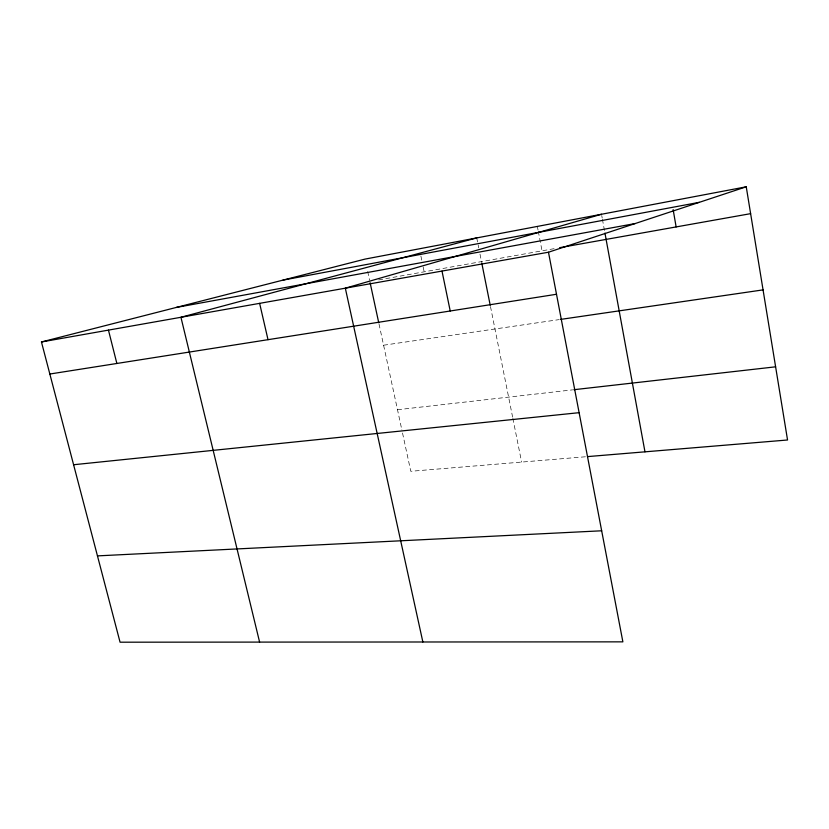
<?xml version="1.0" encoding="UTF-8"?>
<svg xmlns="http://www.w3.org/2000/svg" width="829" height="829" viewBox="0 0 829 829"><rect width="100%" height="100%" fill="white"/><g stroke="black" fill="none" stroke-linecap="round" stroke-linejoin="round"><path stroke-width="0.62" stroke-dasharray="4.14 3.11" d="M378.687 279.922L554.601 248.586M383.589 345.216L559.16 319.611M397.505 409.733L572.601 389.858M585.398 456.779L410.78 471.286L401.837 429.836M367.703 271.549L369.579 280.254M379.008 323.973L401.568 428.583M420.894 256.068L421.899 260.917M423.163 266.969L424.168 271.819M476.737 237.913L478.737 247.892M479.991 254.13L481.483 261.612M490.478 306.523L512.612 417.111M512.861 418.365L521.607 462.085M537.358 226.421L538.052 230.079M538.29 231.301L542.031 250.824M601.73 215.509L602.196 218.027M602.424 219.281L604.724 231.861"/><path stroke-width="1.24" d="M548.477 252.223L622.88 641.853L120.06 642.195L41.45 341.973L548.477 252.223L746.245 186.805L787.55 439.992L587.937 456.572M601.502 214.255L345.32 288.181L422.863 641.988M476.737 237.913L180.94 317.279L259.601 642.102M41.45 341.973L365.019 259.104L746.245 186.805M282.927 280.129L699.303 202.328M176.204 307.466L635.107 223.561M559.627 247.684L750.628 213.654M49.844 374.024L556.508 294.264M560.445 319.424L763.063 289.881M573.875 389.713L775.612 366.822M73.594 464.737L579.119 412.676M97.459 555.886L601.678 530.788M108.454 330.118L116.868 363.475M259.622 303.352L268.016 339.683M370.117 282.751L378.739 322.73M442.002 271.073L450.22 310.999M481.732 262.855L490.219 305.269M604.952 233.115L644.972 451.836M673.138 209.613L676.132 226.928"/></g></svg>
